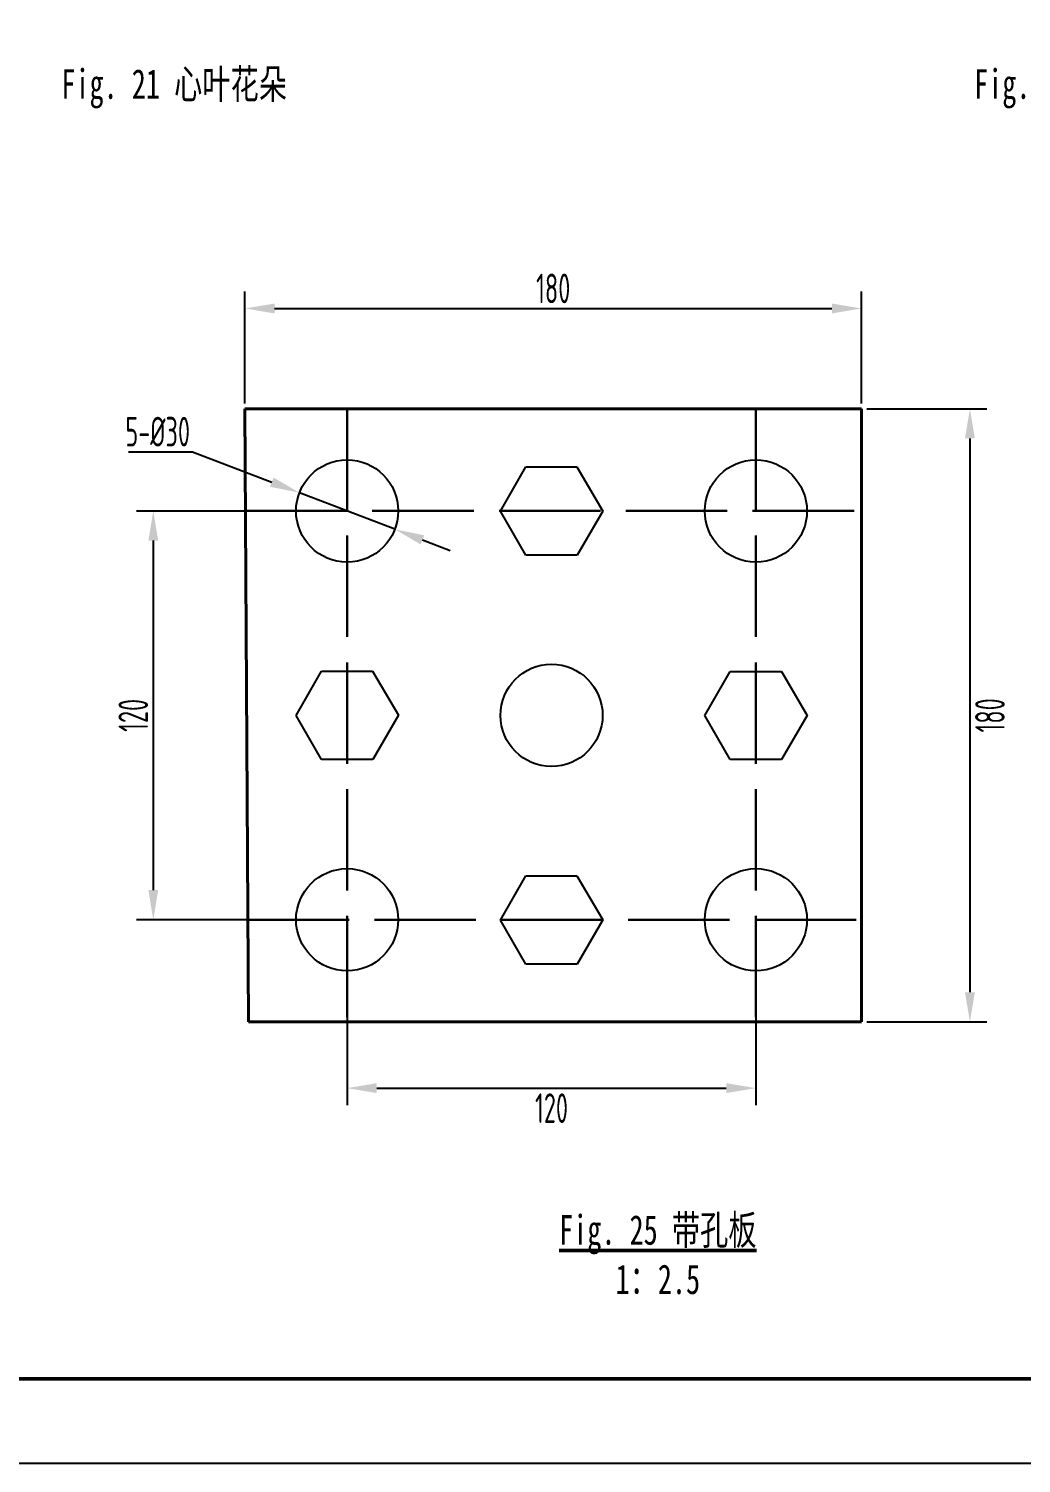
# Model space of a CAD drawing. Header units: millimetres. Extents: x 0 to 1320, y -350 to 297.
# Drawn here: x 151.1 to 268.6, y -350 to -180.2 of the extents above; entities that cross this region are included whole.
import ezdxf

# ---------------------------------------------------------------- set-up
doc = ezdxf.new("R2010")
doc.units = ezdxf.units.MM
doc.linetypes.add('ACAD_ISO02W100', pattern=[15, 12, -3])
doc.linetypes.add('CENTER', pattern=[50.8, 31.75, -6.35, 6.35, -6.35])
doc.layers.add('f25 26实线', color=7, linetype='Continuous', lineweight=40)
doc.layers.add('f25虚线', color=1, linetype='ACAD_ISO02W100', lineweight=30)
doc.layers.add('f25中心线', color=5, linetype='CENTER')
doc.styles.add('fig', font='simfang.ttf', dxfattribs={"width": 0.7, "height": 3.5})
doc.styles.get("Standard").update_dxf_attribs({"font": 'gbenor.shx', "width": 0.7, "bigfont": 'gbcbig.shx'})
doc.dimstyles.new('r', dxfattribs={"dimtxt": 3.5, "dimasz": 3.5, "dimexe": 2, "dimexo": 0.625, "dimtad": 2, "dimtoh": 1, "dimtxsty": 'Standard', "dimcen": 0, "dimadec": 0, "dimazin": 0, "dimtfac": 1, "dimtmove": 0, "dimatfit": 3, "dimfxl": 1, "dimarcsym": 0})

# ---------------------------------------------------------------- blocks, each defined once
blk = doc.blocks.new('*D101')
at = {"color": 0, "lineweight": -2, "transparency": 16777216}
for p, q in [((176.73, -224.6), (176.73, -211.35)), ((249.68, -224.6), (249.68, -211.35)), ((180.23, -213.35), (246.18, -213.35))]:
    blk.add_line(p, q, dxfattribs=at)
at = {"color": 0, "transparency": 16777216}
for points in [[(180.23, -212.77), (180.23, -213.94), (176.73, -213.35)], [(246.18, -212.77), (246.18, -213.94), (249.68, -213.35)]]:
    blk.add_solid(points, dxfattribs=at)
at = {"layer": 'Defpoints', "color": 0, "transparency": 16777216}
for p in [(249.68, -213.35), (176.73, -225.23), (249.68, -225.23)]:
    blk.add_point(p, dxfattribs=at)
at = {"color": 0, "transparency": 16777216, "insert": (213.2, -210.98), "char_height": 3.5, "attachment_point": 5}
blk.add_mtext('180', dxfattribs=at)
blk = doc.blocks.new('*D102')
at = {"color": 0, "lineweight": -2, "transparency": 16777216}
for p, q in [((250.3, -225.23), (264.51, -225.23)), ((262.51, -228.73), (262.51, -294.27)), ((250.3, -297.77), (264.51, -297.77))]:
    blk.add_line(p, q, dxfattribs=at)
at = {"color": 0, "transparency": 16777216}
for points in [[(261.92, -228.73), (263.09, -228.73), (262.51, -225.23)], [(261.92, -294.27), (263.09, -294.27), (262.51, -297.77)]]:
    blk.add_solid(points, dxfattribs=at)
at = {"layer": 'Defpoints', "color": 0, "transparency": 16777216}
for p in [(249.68, -225.23), (249.68, -297.77), (262.51, -297.77)]:
    blk.add_point(p, dxfattribs=at)
at = {"color": 0, "transparency": 16777216, "insert": (264.88, -261.5), "char_height": 3.5, "attachment_point": 5, "rotation": 90}
blk.add_mtext('180', dxfattribs=at)
blk = doc.blocks.new('*D103')
at = {"color": 0, "lineweight": -2, "transparency": 16777216}
for p, q in [((188.19, -237.32), (163.88, -237.32)), ((165.88, -240.82), (165.88, -282.18)), ((188.19, -285.68), (163.88, -285.68))]:
    blk.add_line(p, q, dxfattribs=at)
at = {"color": 0, "transparency": 16777216}
for points in [[(165.3, -240.82), (166.46, -240.82), (165.88, -237.32)], [(165.3, -282.18), (166.46, -282.18), (165.88, -285.68)]]:
    blk.add_solid(points, dxfattribs=at)
at = {"layer": 'Defpoints', "color": 0, "transparency": 16777216}
for p in [(188.82, -237.32), (165.88, -285.68), (188.82, -285.68)]:
    blk.add_point(p, dxfattribs=at)
at = {"color": 0, "transparency": 16777216, "insert": (163.51, -261.5), "char_height": 3.5, "attachment_point": 5, "rotation": 90}
blk.add_mtext('120', dxfattribs=at)
blk = doc.blocks.new('*D104')
at = {"color": 0, "lineweight": -2, "transparency": 16777216}
for p, q in [((188.82, -286.31), (188.82, -307.61)), ((237.18, -286.31), (237.18, -307.61)), ((192.32, -305.61), (233.68, -305.61))]:
    blk.add_line(p, q, dxfattribs=at)
at = {"color": 0, "transparency": 16777216}
for points in [[(192.32, -305.02), (192.32, -306.19), (188.82, -305.61)], [(233.68, -305.02), (233.68, -306.19), (237.18, -305.61)]]:
    blk.add_solid(points, dxfattribs=at)
at = {"layer": 'Defpoints', "color": 0, "transparency": 16777216}
for p in [(188.82, -285.68), (237.18, -285.68), (237.18, -305.61)]:
    blk.add_point(p, dxfattribs=at)
at = {"color": 0, "transparency": 16777216, "insert": (213, -307.98), "char_height": 3.5, "attachment_point": 5}
blk.add_mtext('120', dxfattribs=at)
blk = doc.blocks.new('*D105')
at = {"color": 0, "lineweight": -2, "transparency": 16777216}
for p, q in [((162.93, -230.3), (170.5, -230.3)), ((170.5, -230.3), (179.9, -233.9)), ((194.46, -239.48), (183.17, -235.15)), ((197.73, -240.73), (201, -241.98))]:
    blk.add_line(p, q, dxfattribs=at)
at = {"color": 0, "transparency": 16777216}
for points in [[(180.11, -233.36), (179.69, -234.45), (183.17, -235.15)], [(197.94, -240.19), (197.52, -241.28), (194.46, -239.48)]]:
    blk.add_solid(points, dxfattribs=at)
at = {"layer": 'Defpoints', "color": 0, "transparency": 16777216}
for p in [(183.17, -235.15), (194.46, -239.48)]:
    blk.add_point(p, dxfattribs=at)
at = {"color": 0, "transparency": 16777216, "insert": (166.4, -227.93), "char_height": 3.5, "attachment_point": 5}
blk.add_mtext('5-%%C30', dxfattribs=at)

msp = doc.modelspace()

# ---------------------------------------------------------------- linework, layer by layer
at = {"color": 1}
msp.add_lwpolyline([(0, -350), (420, -350), (420, -53), (0, -53), (0, -350)], dxfattribs=at)
at = {"lineweight": 50}
msp.add_lwpolyline([(10, -340), (410, -340), (410, -63), (10, -63), (10, -340)], dxfattribs=at)
for centre in [(188.817, -237.317), (237.183, -237.317), (213, -261.5), (188.817, -285.683), (237.183, -285.683)]:
    msp.add_circle(centre, 6.046)
at = {"layer": 'f25 26实线'}
for p, q in [((177.129, -297.774), (176.726, -225.226)), ((176.726, -225.226), (249.678, -225.226)), ((249.678, -225.226), (249.678, -297.774)), ((249.678, -297.774), (177.129, -297.774))]:
    msp.add_line(p, q, dxfattribs=at)
at = {"layer": 'f25中心线'}
for p, q in [((206.955, -237.351), (209.968, -232.11)), ((209.968, -232.11), (216.014, -232.11)), ((216.014, -232.11), (219.077, -237.322)), ((209.968, -242.555), (206.955, -237.351)), ((219.077, -237.322), (216.049, -242.555)), ((216.049, -242.555), (209.968, -242.555)), ((182.771, -261.5), (185.785, -256.259)), ((185.785, -256.259), (191.831, -256.259)), ((185.785, -256.259), (191.831, -256.259)), ((191.831, -256.259), (194.894, -261.471)), ((231.138, -261.534), (234.151, -256.293)), ((234.151, -256.293), (240.197, -256.293)), ((237.183, -256.259), (237.183, -256.293)), ((240.197, -256.293), (243.26, -261.505)), ((185.785, -266.704), (182.771, -261.5)), ((194.894, -261.471), (191.866, -266.704)), ((234.151, -266.738), (231.138, -261.534)), ((243.26, -261.505), (240.232, -266.738)), ((191.866, -266.704), (185.785, -266.704)), ((240.232, -266.738), (234.151, -266.738)), ((206.955, -285.717), (209.968, -280.475)), ((209.968, -280.475), (216.014, -280.475)), ((216.014, -280.475), (219.077, -285.688)), ((209.968, -290.921), (206.955, -285.717)), ((219.077, -285.688), (216.049, -290.921)), ((216.049, -290.921), (209.968, -290.921))]:
    msp.add_line(p, q, dxfattribs=at)
at = {"layer": 'f25虚线'}
for p, q in [((188.817, -225.226), (188.817, -297.774)), ((237.183, -225.226), (237.183, -297.774)), ((176.793, -237.317), (249.678, -237.317)), ((177.061, -285.683), (249.678, -285.683))]:
    msp.add_line(p, q, dxfattribs=at)

# ---------------------------------------------------------------- texts
at = {"char_height": 3.5, "attachment_point": 1, "style": 'fig'}
for s, insert in [('Fig. 21 心叶花朵', (155, -185.04)), ('Fig. 22 向阳花', (263, -185.04))]:
    msp.add_mtext(s, dxfattribs=dict(at, insert=insert))
at = {"lineweight": 50, "insert": (213.9, -320.632), "char_height": 3.5, "attachment_point": 1, "style": 'fig'}
msp.add_mtext('\\pxqc;{\\LFig. 25 带孔板}\\P1：2.5', dxfattribs=at)

# ---------------------------------------------------------------- dimensions: what is measured, and where the dimension line sits
for base, p1, p2, text, picture, middle in [((249.678, -213.354), (176.726, -225.226), (249.678, -225.226), '180', '*D101', (213.202, -210.979)), ((237.183, -305.606), (188.817, -285.683), (237.183, -285.683), '120', '*D104', (213, -307.981))]:
    dim = msp.add_linear_dim(base=base, p1=p1, p2=p2, text=text, dimstyle='r')
    dim.commit()
    dim.dimension.update_dxf_attribs({"geometry": picture, "text_midpoint": middle})
dim = msp.add_diameter_dim_2p(p1=(194.463, -239.48), p2=(183.171, -235.154), text='5-%%C30', dimstyle='r')
dim.commit()
dim.dimension.update_dxf_attribs({"geometry": '*D105', "text_midpoint": (166.403, -230.3), "dimtype": 163})
for base, p1, p2, text, picture, middle in [((262.506, -297.774), (249.678, -225.226), (249.678, -297.774), '180', '*D102', (264.881, -261.5)), ((165.882, -285.683), (188.817, -237.317), (188.817, -285.683), '120', '*D103', (163.507, -261.5))]:
    dim = msp.add_linear_dim(base=base, p1=p1, p2=p2, angle=90, text=text, dimstyle='r')
    dim.commit()
    dim.dimension.update_dxf_attribs({"geometry": picture, "text_midpoint": middle})

doc.saveas('drawing.dxf')
